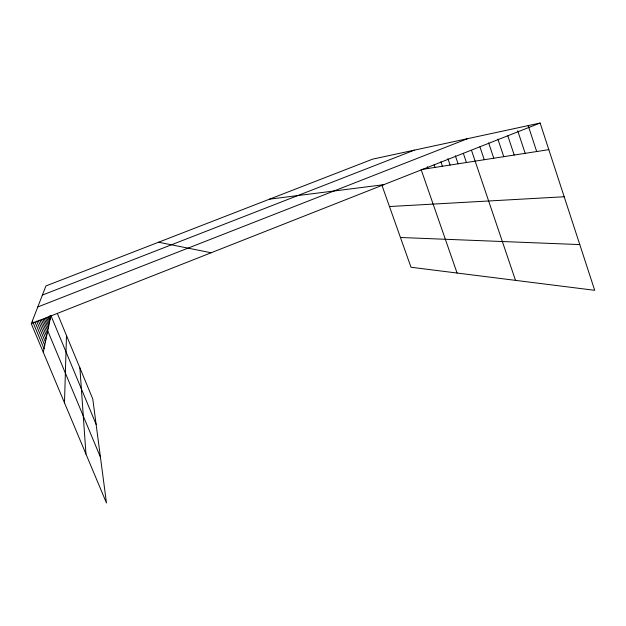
<?xml version="1.0" encoding="UTF-8"?>
<svg xmlns="http://www.w3.org/2000/svg" width="626" height="626" viewBox="0 0 626 626"><rect width="100%" height="100%" fill="white"/><g stroke="black" fill="none" stroke-linecap="round" stroke-linejoin="round"><path stroke-width="0.94" d="M64.486 402.839L66.489 335.528M43.288 352.274L50.909 315.543L96.114 424.35M57.373 313.516L92.773 398.965L106.467 502.968L31.3 323.681L45.941 285.933L372.666 159.129L540.136 123.032L594.7 290.308L410.992 267.247L381.883 185.139M31.3 323.681L540.136 123.032M37.787 306.967L467.552 138.675M42.396 295.073L414.381 150.138M548.814 149.645L421.134 169.576L457.074 273.03M269.548 199.154L383.73 184.709M389.466 206.541L564.183 196.76M400.444 237.497L579.786 244.586M158.566 242.223L211.142 252.763M41.363 319.479L47.193 333.439M39.9 320.082L46.621 336.185M38.256 320.473L46.027 339.073M36.582 321.028L45.393 342.109M34.915 321.866L44.728 345.317M32.38 320.895L44.031 348.698M49.783 315.707L50.51 317.452M48.984 316.772L50.096 319.44M47.85 317.163L49.665 321.521M46.621 317.452L49.219 323.689M45.463 318.071L48.742 325.958M44.141 318.477L48.249 328.337M42.944 319.338L100.442 457.199M434.092 164.646L435.039 167.4M427.331 166.712L427.949 168.511M440.876 161.766L442.418 166.25M455.345 155.741L458.099 163.801M447.895 158.644L450.094 165.053M463.334 153.347L466.44 162.502M471.503 150.357L515.503 280.37M488.632 142.861L493.781 158.229M479.923 146.852L484.258 159.716M497.881 139.082L503.758 156.68M507.842 135.865L514.204 155.045M517.718 130.764L525.175 153.331M528.188 125.607L536.693 151.531M79.901 367.885L85.965 454.069"/></g></svg>
